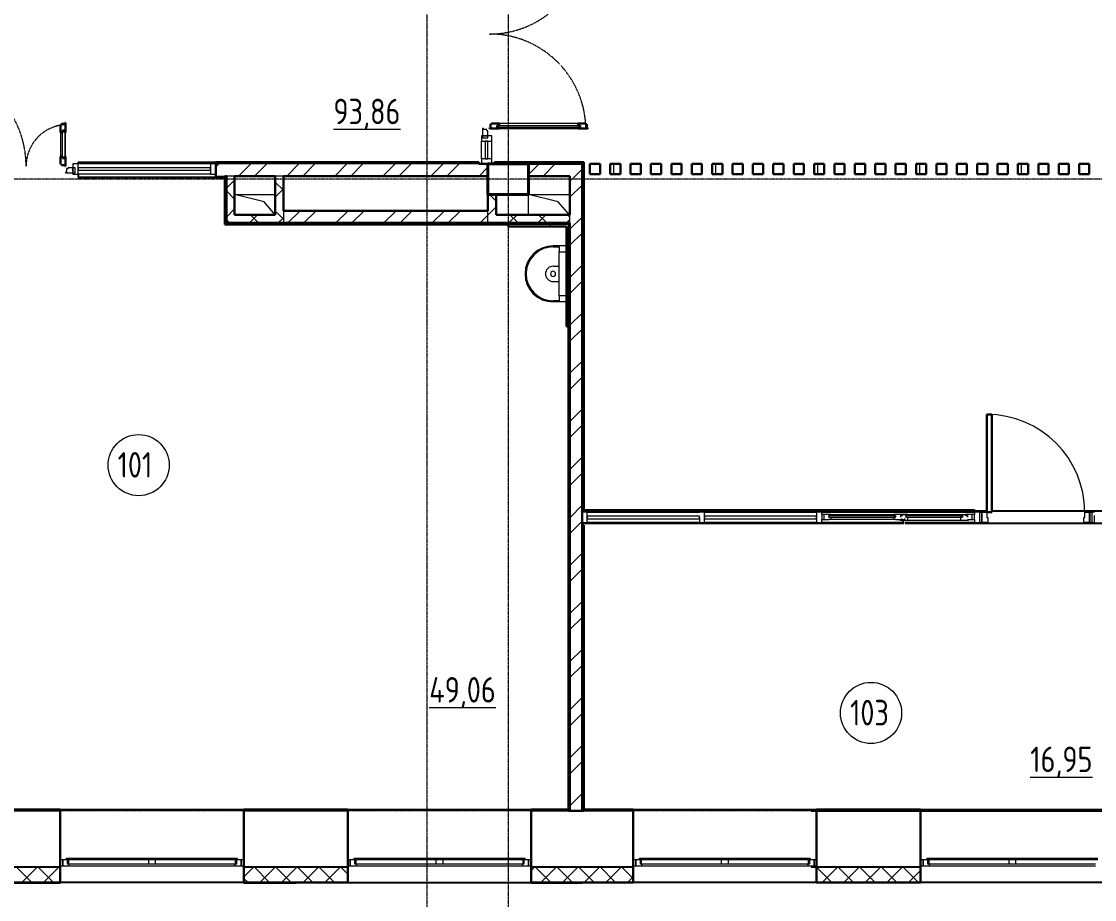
# Model space of a CAD drawing. Header units: millimetres. Extents: x -695119 to 412940, y -249585 to 622758.
# Drawn here: x -581 to 9945, y -68340 to -59723 of the extents above; entities that cross this region are included whole.
import ezdxf

# ---------------------------------------------------------------- set-up
doc = ezdxf.new("R2010")
doc.units = ezdxf.units.MM
doc.linetypes.add('ADSK_Линия сетки', pattern=[25, 20, -2.5, 0, -2.5])
doc.linetypes.add('ADSK_Штриховая_ш2 п1_5', pattern=[4.5, 3, -1.5])
for name, color, linetype, lineweight in [('Импосты витража', 8, 'Continuous', 9), ('Каркас_Импост', 8, 'Continuous', 9), ('Марки помещений', 8, 'Continuous', 20), ('Монтажный зазор', 8, 'Continuous', 9), ('Несущие колонны', 252, 'Continuous', 18), ('Окна', 252, 'Continuous', 9), ('Оси', 252, 'Continuous', 9), ('Остекление', 8, 'Continuous', 9), ('Открывание', 8, 'ADSK_Штриховая_ш2 п1_5', 9), ('Панели витража', 8, 'Continuous', 9), ('Панель', 252, 'Continuous', 30), ('Перекрытия', 7, 'Continuous', 18), ('Сантехнические приборы', 8, 'Continuous', 18), ('Стены разрез', 7, 'Continuous', 30), ('Стены штриховка', 7, 'Continuous', 9), ('Фурнитура', 7, 'Continuous', 9)]:
    doc.layers.add(name, color=color, linetype=linetype, lineweight=lineweight)
doc.layers.add('Стены', color=194, linetype='Continuous')
doc.styles.add('GOST 2.304 type A_1', font='', dxfattribs={"height": 350})
doc.styles.get('GOST 2.304 type A_1').set_extended_font_data('GOST 2.304 type A')

# ---------------------------------------------------------------- blocks, each defined once
blk = doc.blocks.new('1 этаж')
at = {"color": 251, "lineweight": 18, "true_color": 0x636466}
for p, q in [((-43441, -142597), (-43041, -142597)), ((-43150, -142671), (-43441, -142597)), ((-43441, -142597), (-43041, -142597)), ((-40265, -142671), (-40556, -142597)), ((-40556, -142797), (-40556, -142597)), ((-40556, -142597), (-40156, -142597)), ((-40156, -142597), (-40156, -142797)), ((-43041, -142797), (-43150, -142671)), ((-40156, -142797), (-40265, -142671))]:
    blk.add_line(p, q, dxfattribs=at)
at = {"layer": 'Импосты витража', "color": 251, "lineweight": 18, "true_color": 0x636466, "extrusion": (0, 0, -1)}
for p, q in [((-41018, -142023), (-41018, -142073)), ((-41008, -142023), (-41018, -142023)), ((-41018, -142073), (-40918, -142073)), ((-40918, -142023), (-40958, -142023)), ((-40918, -142073), (-40918, -142023)), ((-44976, -142297), (-45026, -142297)), ((-45026, -142297), (-45026, -142337)), ((-44976, -142397), (-44976, -142297)), ((-43626, -142297), (-43676, -142297)), ((-43676, -142297), (-43676, -142397)), ((-43626, -142397), (-43626, -142297)), ((-41018, -142247), (-41018, -142297)), ((-40918, -142247), (-41018, -142247)), ((-41018, -142297), (-40948, -142297)), ((-40918, -142297), (-40918, -142247)), ((-45026, -142387), (-45026, -142397)), ((-45026, -142397), (-44976, -142397)), ((-43676, -142397), (-43626, -142397)), ((-38831, -145717), (-38881, -145717)), ((-38881, -145767), (-38881, -145817)), ((-38831, -145817), (-38831, -145717)), ((-37681, -145717), (-37731, -145717)), ((-37731, -145717), (-37731, -145817)), ((-37681, -145737), (-37681, -145717)), ((-37681, -145817), (-37681, -145787)), ((-36131, -145717), (-36181, -145717)), ((-36181, -145717), (-36181, -145737)), ((-36181, -145787), (-36181, -145817)), ((-35006, -145717), (-35056, -145717)), ((-35056, -145717), (-35056, -145817)), ((-35006, -145817), (-35006, -145747)), ((-38881, -145817), (-38831, -145817)), ((-37731, -145817), (-37681, -145817)), ((-36181, -145817), (-36131, -145817)), ((-35056, -145817), (-35006, -145817))]:
    blk.add_line(p, q, dxfattribs=at)
at = {"layer": 'Импосты витража', "color": 251, "true_color": 0x636466}
for p, q in [((-41018, -142247), (-41018, -142073)), ((-40918, -142247), (-40918, -142073)), ((-43676, -142297), (-44976, -142297)), ((-43676, -142397), (-44976, -142397)), ((-39981, -145717), (-38881, -145717)), ((-38831, -145717), (-37731, -145717)), ((-37731, -145717), (-38831, -145717)), ((-37681, -145717), (-36181, -145717)), ((-36181, -145717), (-37681, -145717)), ((-38881, -145817), (-39981, -145817)), ((-37731, -145817), (-38831, -145817)), ((-37731, -145817), (-38831, -145817)), ((-36880, -145817), (-37681, -145817)), ((-36880, -145817), (-37681, -145817)), ((-36181, -145817), (-36864, -145817)), ((-36181, -145817), (-36864, -145817))]:
    blk.add_line(p, q, dxfattribs=at)
at = {"layer": 'Импосты витража', "color": 251, "lineweight": 18, "true_color": 0x636466}
for p, q in [((-39981, -145717), (-40031, -145717)), ((-40031, -145717), (-40031, -145817)), ((-39981, -145817), (-39981, -145717)), ((-40031, -145817), (-39981, -145817))]:
    blk.add_line(p, q, dxfattribs=at)
at = {"layer": 'Каркас_Импост', "color": 251, "true_color": 0x636466}
for p, q in [((-41000, -141951), (-41008, -141951)), ((-41008, -141951), (-41008, -142023)), ((-41000, -141960), (-41000, -141951)), ((-40966, -141960), (-41000, -141960)), ((-40966, -141974), (-40966, -141960)), ((-40958, -141974), (-40966, -141974)), ((-40958, -142023), (-40958, -141974)), ((-41008, -142023), (-40958, -142023)), ((-45089, -142379), (-45098, -142379)), ((-45098, -142379), (-45098, -142387)), ((-45098, -142387), (-45026, -142387)), ((-45075, -142345), (-45089, -142345)), ((-45089, -142345), (-45089, -142379)), ((-45075, -142337), (-45075, -142345)), ((-45026, -142337), (-45075, -142337)), ((-45026, -142387), (-45026, -142337)), ((-37592, -145737), (-36974, -145737)), ((-36974, -145787), (-37592, -145787)), ((-36888, -145737), (-36270, -145737)), ((-36839, -145737), (-36319, -145737)), ((-36111, -145717), (-36061, -145717)), ((-36111, -145817), (-36111, -145717)), ((-36061, -145717), (-36061, -145767)), ((-36061, -145767), (-36051, -145767)), ((-36051, -145767), (-36051, -145817)), ((-35111, -145767), (-35101, -145767)), ((-35111, -145817), (-35111, -145767)), ((-35101, -145717), (-35051, -145717)), ((-35101, -145767), (-35101, -145717)), ((-35051, -145717), (-35051, -145817)), ((-36319, -145797), (-36839, -145797)), ((-36051, -145817), (-36111, -145817)), ((-35051, -145817), (-35111, -145817)), ((-45088, -149112), (-44266, -149112)), ((-45088, -149129), (-45088, -149112)), ((-44266, -149129), (-45088, -149129)), ((-45068, -149170), (-45068, -149129)), ((-44286, -149129), (-44286, -149170)), ((-44266, -149112), (-44236, -149112)), ((-44266, -149112), (-44266, -149129)), ((-44236, -149129), (-44266, -149129)), ((-44236, -149112), (-43414, -149112)), ((-44236, -149129), (-44236, -149112)), ((-43414, -149129), (-44236, -149129)), ((-44216, -149170), (-44216, -149129)), ((-43434, -149129), (-43434, -149170)), ((-43414, -149112), (-43414, -149129)), ((-42268, -149112), (-41446, -149112)), ((-42268, -149129), (-42268, -149112)), ((-41446, -149129), (-42268, -149129)), ((-42248, -149170), (-42248, -149129)), ((-41466, -149129), (-41466, -149170)), ((-41446, -149112), (-41416, -149112)), ((-41446, -149112), (-41446, -149129)), ((-41416, -149129), (-41446, -149129)), ((-41416, -149112), (-40594, -149112)), ((-41416, -149129), (-41416, -149112)), ((-40594, -149129), (-41416, -149129)), ((-41396, -149170), (-41396, -149129)), ((-40614, -149129), (-40614, -149170)), ((-40594, -149112), (-40594, -149129)), ((-39468, -149112), (-38646, -149112)), ((-39468, -149129), (-39468, -149112)), ((-38646, -149129), (-39468, -149129)), ((-39448, -149170), (-39448, -149129)), ((-38666, -149129), (-38666, -149170)), ((-38646, -149112), (-38616, -149112)), ((-38646, -149112), (-38646, -149129)), ((-38616, -149129), (-38646, -149129)), ((-38616, -149112), (-37794, -149112)), ((-38616, -149129), (-38616, -149112)), ((-37794, -149129), (-38616, -149129)), ((-38596, -149170), (-38596, -149129)), ((-37814, -149129), (-37814, -149170)), ((-37794, -149112), (-37794, -149129)), ((-36648, -149112), (-35826, -149112)), ((-36648, -149129), (-36648, -149112)), ((-35826, -149129), (-36648, -149129)), ((-36628, -149170), (-36628, -149129)), ((-35846, -149129), (-35846, -149170)), ((-35826, -149112), (-35796, -149112)), ((-35826, -149112), (-35826, -149129)), ((-35796, -149129), (-35826, -149129)), ((-35796, -149112), (-34974, -149112)), ((-35796, -149129), (-35796, -149112)), ((-34974, -149129), (-35796, -149129)), ((-35776, -149170), (-35776, -149129)), ((-44286, -149170), (-45068, -149170)), ((-45066, -149187), (-43435, -149187)), ((-44216, -149170), (-44286, -149170)), ((-43434, -149170), (-44216, -149170)), ((-41466, -149170), (-42248, -149170)), ((-42246, -149187), (-40615, -149187)), ((-41396, -149170), (-41466, -149170)), ((-40614, -149170), (-41396, -149170)), ((-38666, -149170), (-39448, -149170)), ((-39446, -149187), (-37815, -149187)), ((-38596, -149170), (-38666, -149170)), ((-37814, -149170), (-38596, -149170)), ((-35846, -149170), (-36628, -149170)), ((-36626, -149187), (-34995, -149187)), ((-35776, -149170), (-35846, -149170)), ((-34994, -149170), (-35776, -149170))]:
    blk.add_line(p, q, dxfattribs=at)
at = {"layer": 'Каркас_Импост', "color": 251, "lineweight": 18, "true_color": 0x636466}
for p, q in [((-37592, -145737), (-37681, -145737)), ((-37681, -145737), (-37681, -145787)), ((-37681, -145787), (-37610, -145787)), ((-37610, -145763), (-37610, -145747)), ((-37610, -145747), (-37592, -145747)), ((-37610, -145763), (-37592, -145763)), ((-37592, -145787), (-37610, -145787)), ((-37592, -145747), (-37592, -145737)), ((-37592, -145763), (-37592, -145787)), ((-36888, -145737), (-36974, -145737)), ((-36974, -145737), (-36974, -145747)), ((-36974, -145747), (-36956, -145747)), ((-36974, -145763), (-36974, -145787)), ((-36956, -145763), (-36974, -145763)), ((-36956, -145787), (-36974, -145787)), ((-36956, -145747), (-36956, -145763)), ((-36956, -145787), (-36906, -145787)), ((-36913, -145797), (-36913, -145787)), ((-36906, -145763), (-36906, -145747)), ((-36906, -145747), (-36888, -145747)), ((-36888, -145747), (-36888, -145737)), ((-36839, -145737), (-36888, -145737)), ((-36857, -145747), (-36857, -145763)), ((-36839, -145747), (-36857, -145747)), ((-36857, -145763), (-36839, -145763)), ((-36839, -145737), (-36839, -145747)), ((-36839, -145763), (-36839, -145797)), ((-36319, -145737), (-36319, -145747)), ((-36319, -145737), (-36270, -145737)), ((-36319, -145747), (-36301, -145747)), ((-36319, -145763), (-36319, -145797)), ((-36301, -145763), (-36319, -145763)), ((-36301, -145747), (-36301, -145763)), ((-36270, -145737), (-36270, -145747)), ((-36181, -145737), (-36270, -145737)), ((-36270, -145747), (-36252, -145747)), ((-36252, -145747), (-36252, -145763)), ((-36252, -145787), (-36181, -145787)), ((-36245, -145787), (-36245, -145797)), ((-36181, -145787), (-36181, -145737)), ((-36839, -145797), (-36913, -145797)), ((-36245, -145797), (-36319, -145797)), ((-45088, -149129), (-45126, -149129)), ((-45126, -149129), (-45126, -149187)), ((-45080, -149170), (-45080, -149129)), ((-43422, -149129), (-43422, -149170)), ((-43376, -149129), (-43414, -149129)), ((-43376, -149187), (-43376, -149129)), ((-42268, -149129), (-42306, -149129)), ((-42306, -149129), (-42306, -149187)), ((-42260, -149170), (-42260, -149129)), ((-40602, -149129), (-40602, -149170)), ((-40556, -149129), (-40594, -149129)), ((-40556, -149187), (-40556, -149129)), ((-39468, -149129), (-39506, -149129)), ((-39506, -149129), (-39506, -149187)), ((-39460, -149170), (-39460, -149129)), ((-37802, -149129), (-37802, -149170)), ((-37756, -149129), (-37794, -149129)), ((-37756, -149187), (-37756, -149129)), ((-36648, -149129), (-36686, -149129)), ((-36686, -149129), (-36686, -149187)), ((-36640, -149170), (-36640, -149129)), ((-45126, -149187), (-45066, -149187)), ((-45068, -149170), (-45080, -149170)), ((-45066, -149187), (-45062, -149170)), ((-43440, -149170), (-43435, -149187)), ((-43435, -149187), (-43376, -149187)), ((-43422, -149170), (-43434, -149170)), ((-42306, -149187), (-42246, -149187)), ((-42248, -149170), (-42260, -149170)), ((-42246, -149187), (-42242, -149170)), ((-40620, -149170), (-40615, -149187)), ((-40615, -149187), (-40556, -149187)), ((-40602, -149170), (-40614, -149170)), ((-39506, -149187), (-39446, -149187)), ((-39448, -149170), (-39460, -149170)), ((-39446, -149187), (-39442, -149170)), ((-37820, -149170), (-37815, -149187)), ((-37815, -149187), (-37756, -149187)), ((-37802, -149170), (-37814, -149170)), ((-36686, -149187), (-36626, -149187)), ((-36628, -149170), (-36640, -149170)), ((-36626, -149187), (-36622, -149170))]:
    blk.add_line(p, q, dxfattribs=at)
at = {"layer": 'Марки помещений', "color": 251, "true_color": 0x636466}
for centre in [(-44382, -145254), (-37197, -147686)]:
    blk.add_circle(centre, 300, dxfattribs=at)
at = {"layer": 'Монтажный зазор', "color": 251, "true_color": 0x636466}
for p, q in [((-40958, -142023), (-41008, -142023)), ((-41008, -142023), (-41008, -142043)), ((-41008, -142043), (-40958, -142043)), ((-40958, -142043), (-40958, -142023)), ((-45006, -142337), (-45026, -142337)), ((-45026, -142337), (-45026, -142387)), ((-45026, -142387), (-45006, -142387)), ((-45006, -142387), (-45006, -142337)), ((-37656, -145787), (-37656, -145737)), ((-36206, -145787), (-36206, -145737)), ((-36131, -145717), (-36111, -145717)), ((-36131, -145817), (-36131, -145717)), ((-36111, -145717), (-36111, -145817)), ((-35051, -145717), (-35031, -145717)), ((-35051, -145817), (-35051, -145717)), ((-35031, -145717), (-35031, -145817)), ((-36111, -145817), (-36131, -145817)), ((-35031, -145817), (-35051, -145817))]:
    blk.add_line(p, q, dxfattribs=at)
at = {"layer": 'Несущие колонны', "color": 251, "lineweight": 40, "true_color": 0x636466}
for p, q in [((-40956, -142297), (-40556, -142297)), ((-40956, -142597), (-40956, -142297)), ((-40556, -142297), (-40956, -142297)), ((-40556, -142297), (-40556, -142597)), ((-40956, -142417), (-40956, -142597)), ((-40556, -142597), (-40556, -142417)), ((-40556, -142597), (-40956, -142597)), ((-40956, -142597), (-40556, -142597))]:
    blk.add_line(p, q, dxfattribs=at)
at = {"layer": 'Несущие колонны', "color": 251, "true_color": 0x636466}
for p, q in [((-40956, -142297), (-40956, -142417)), ((-40556, -142417), (-40556, -142297))]:
    blk.add_line(p, q, dxfattribs=at)
at = {"layer": 'Окна', "color": 251, "true_color": 0x636466}
for p, q in [((-45126, -149129), (-45151, -149129)), ((-45126, -149187), (-45126, -149129)), ((-43351, -149129), (-43376, -149129)), ((-43376, -149129), (-43376, -149187)), ((-42306, -149129), (-42331, -149129)), ((-42306, -149187), (-42306, -149129)), ((-40531, -149129), (-40556, -149129)), ((-40556, -149129), (-40556, -149187)), ((-39506, -149129), (-39531, -149129)), ((-39506, -149187), (-39506, -149129)), ((-37731, -149129), (-37756, -149129)), ((-37756, -149129), (-37756, -149187)), ((-36686, -149129), (-36711, -149129)), ((-36686, -149187), (-36686, -149129)), ((-45151, -149187), (-45126, -149187)), ((-43376, -149187), (-43351, -149187)), ((-42331, -149187), (-42306, -149187)), ((-40556, -149187), (-40531, -149187)), ((-39531, -149187), (-39506, -149187)), ((-37756, -149187), (-37731, -149187)), ((-36711, -149187), (-36686, -149187))]:
    blk.add_line(p, q, dxfattribs=at)
at = {"layer": 'Оси', "color": 251, "linetype": 'ADSK_Линия сетки', "true_color": 0x636466}
for p, q in [((-41556, -131547), (-41556, -160943)), ((-40756, -131547), (-40756, -160943)), ((4311, -142447), (-72628, -142447)), ((4311, -148647), (-72628, -148647))]:
    blk.add_line(p, q, dxfattribs=at)
at = {"layer": 'Остекление', "color": 251, "true_color": 0x636466}
for p, q in [((-45128, -142243), (-45128, -141971)), ((-45128, -141971), (-45107, -141971)), ((-45107, -141971), (-45107, -142243)), ((-40864, -141921), (-40052, -141921)), ((-40864, -141942), (-40864, -141921)), ((-40052, -141942), (-40864, -141942)), ((-40052, -141921), (-40052, -141942)), ((-45107, -142243), (-45128, -142243)), ((-37610, -145763), (-36956, -145763)), ((-37592, -145747), (-36974, -145747)), ((-36857, -145747), (-36301, -145747)), ((-36857, -145763), (-36301, -145763))]:
    blk.add_line(p, q, dxfattribs=at)
at = {"layer": 'Открывание', "color": 251, "true_color": 0x636466}
for centre, radius, start, end in [((-40940, -140077), 946, 270, 358.9097), ((-40940, -141969), 946, 1.0903, 90), ((-46452, -142319), 966, 0, 88.9323), ((-45080, -142319), 406, 92.541, 180)]:
    blk.add_arc(centre, radius, start, end, dxfattribs=at)
at = {"layer": 'Панели витража', "color": 251, "lineweight": 18, "true_color": 0x636466}
for p, q in [((-40981, -142073), (-40981, -142247)), ((-40956, -142073), (-40981, -142073)), ((-40956, -142247), (-40956, -142073)), ((-40981, -142247), (-40956, -142247)), ((-43676, -142335), (-44976, -142335)), ((-44976, -142335), (-44976, -142360)), ((-44976, -142360), (-43676, -142360)), ((-43676, -142360), (-43676, -142335)), ((-38881, -145755), (-39981, -145755)), ((-39981, -145755), (-39981, -145780)), ((-39981, -145780), (-38881, -145780)), ((-38881, -145780), (-38881, -145755)), ((-37731, -145755), (-38831, -145755)), ((-38831, -145755), (-38831, -145780)), ((-38831, -145780), (-37731, -145780)), ((-37731, -145780), (-37731, -145755))]:
    blk.add_line(p, q, dxfattribs=at)
at = {"layer": 'Панель', "color": 251, "true_color": 0x636466}
for p, q in [((-45098, -141895), (-45106, -141895)), ((-45106, -141895), (-45106, -141904)), ((-45098, -141989), (-45098, -141895)), ((-45140, -141913), (-45148, -141913)), ((-45148, -141913), (-45148, -141989)), ((-45148, -141989), (-45128, -141989)), ((-45106, -141904), (-45140, -141904)), ((-45140, -141904), (-45140, -141913)), ((-45128, -141989), (-45128, -141971)), ((-45128, -141971), (-45107, -141971)), ((-45107, -141971), (-45107, -141989)), ((-45107, -141989), (-45098, -141989)), ((-40931, -141943), (-40940, -141943)), ((-40940, -141943), (-40940, -141951)), ((-40940, -141951), (-40846, -141951)), ((-40931, -141909), (-40931, -141943)), ((-40922, -141909), (-40931, -141909)), ((-40846, -141901), (-40922, -141901)), ((-40922, -141901), (-40922, -141909)), ((-40846, -141921), (-40864, -141921)), ((-40864, -141921), (-40864, -141942)), ((-40864, -141942), (-40846, -141942)), ((-40846, -141901), (-40846, -141921)), ((-40846, -141942), (-40846, -141951)), ((-39994, -141901), (-40070, -141901)), ((-40070, -141901), (-40070, -141921)), ((-40070, -141921), (-40052, -141921)), ((-40070, -141942), (-40070, -141951)), ((-40052, -141942), (-40070, -141942)), ((-40070, -141951), (-39976, -141951)), ((-40052, -141921), (-40052, -141942)), ((-39994, -141909), (-39994, -141901)), ((-39985, -141909), (-39994, -141909)), ((-39985, -141943), (-39985, -141909)), ((-39976, -141943), (-39985, -141943)), ((-39976, -141951), (-39976, -141943)), ((-45148, -142225), (-45148, -142301)), ((-45148, -142225), (-45128, -142225)), ((-45148, -142301), (-45140, -142301)), ((-45140, -142301), (-45140, -142310)), ((-45140, -142310), (-45106, -142310)), ((-45128, -142225), (-45128, -142243)), ((-45128, -142243), (-45107, -142243)), ((-45107, -142225), (-45098, -142225)), ((-45107, -142243), (-45107, -142225)), ((-45106, -142310), (-45106, -142319)), ((-45106, -142319), (-45098, -142319)), ((-45098, -142319), (-45098, -142225)), ((-36061, -144757), (-36011, -144757)), ((-36061, -145717), (-36061, -144757)), ((-36011, -144757), (-36011, -145717)), ((-36011, -145717), (-36061, -145717))]:
    blk.add_line(p, q, dxfattribs=at)
at = {"layer": 'Панель', "color": 251, "lineweight": 9, "true_color": 0x636466}
for p, q in [((-45148, -141989), (-45148, -142225)), ((-45098, -142225), (-45098, -141989)), ((-40070, -141901), (-40846, -141901)), ((-40846, -141951), (-40070, -141951))]:
    blk.add_line(p, q, dxfattribs=at)
blk.add_arc((-36061, -145717), 960, 0, 90, dxfattribs=at)
at = {"layer": 'Перекрытия', "color": 251, "true_color": 0x636466}
for p, q in [((-43441, -142597), (-43041, -142597)), ((-40556, -142797), (-40556, -142597)), ((-40556, -142597), (-40156, -142597)), ((-40156, -142597), (-40156, -142797))]:
    blk.add_line(p, q, dxfattribs=at)
at = {"layer": 'Сантехнические приборы', "color": 251, "true_color": 0x636466}
for p, q in [((-40186, -143102), (-40316, -143102)), ((-40316, -143112), (-40256, -143112)), ((-40256, -143112), (-40256, -143162)), ((-40256, -143162), (-40186, -143162)), ((-40256, -143172), (-40256, -143162)), ((-40256, -143582), (-40256, -143172)), ((-40316, -143302), (-40256, -143302)), ((-40316, -143452), (-40256, -143452)), ((-40256, -143592), (-40256, -143582)), ((-40256, -143642), (-40316, -143642)), ((-40186, -143652), (-40316, -143652)), ((-40186, -143592), (-40256, -143592)), ((-40256, -143592), (-40256, -143642))]:
    blk.add_line(p, q, dxfattribs=at)
at = {"layer": 'Сантехнические приборы', "color": 251, "true_color": 0x636466, "flags": 128}
blk.add_lwpolyline([(-40316, -143112), (-40326, -143113), (-40337, -143113), (-40348, -143114), (-40358, -143116), (-40368, -143118), (-40379, -143120), (-40389, -143123), (-40399, -143126), (-40409, -143129), (-40419, -143133), (-40429, -143138), (-40438, -143142), (-40447, -143147), (-40457, -143153), (-40465, -143159), (-40474, -143165), (-40482, -143171), (-40491, -143178), (-40498, -143185), (-40506, -143193), (-40513, -143200), (-40520, -143209), (-40527, -143217), (-40533, -143225), (-40539, -143234), (-40544, -143243), (-40550, -143252), (-40554, -143262), (-40559, -143272), (-40563, -143281), (-40566, -143291), (-40570, -143301), (-40573, -143312), (-40575, -143322), (-40577, -143332), (-40579, -143343), (-40580, -143353), (-40580, -143364), (-40581, -143375), (-40581, -143385), (-40580, -143396), (-40579, -143406), (-40578, -143417), (-40576, -143427), (-40574, -143438), (-40571, -143448), (-40568, -143458), (-40565, -143468), (-40561, -143478), (-40557, -143488), (-40552, -143497), (-40547, -143507), (-40542, -143516), (-40536, -143525), (-40530, -143533), (-40524, -143542), (-40517, -143550), (-40510, -143558), (-40502, -143565), (-40495, -143573), (-40487, -143580), (-40479, -143586), (-40470, -143593), (-40461, -143599), (-40452, -143604), (-40443, -143610), (-40434, -143615), (-40424, -143619), (-40414, -143623), (-40405, -143627), (-40395, -143630), (-40384, -143633), (-40374, -143636), (-40364, -143638), (-40353, -143640), (-40343, -143641), (-40332, -143642), (-40322, -143642), (-40316, -143642)], dxfattribs=at)
at = {"layer": 'Сантехнические приборы', "color": 251, "true_color": 0x636466}
for radius, start, end in [(275, 90, 270), (265, 90, 270), (75, 90, 270), (25, 90, 270), (25, 270, 90)]:
    blk.add_arc((-40316, -143377), radius, start, end, dxfattribs=at)
at = {"layer": 'Стены', "color": 251, "true_color": 0x636466}
for p, q in [((-44976, -142282), (-44976, -142297)), ((-44976, -142282), (-43626, -142282)), ((-40956, -142417), (-40956, -142297)), ((-40556, -142297), (-40556, -142417)), ((-44976, -142397), (-44976, -142432)), ((-43626, -142432), (-44976, -142432)), ((-40016, -145692), (-36181, -145692)), ((-36061, -145707), (-40016, -145707)), ((-36181, -145692), (-36181, -145717)), ((-34101, -145707), (-36011, -145707)), ((-36880, -145827), (-40031, -145827)), ((-34161, -145827), (-36864, -145827)), ((-36181, -145817), (-36181, -145827)), ((-45151, -148632), (-43351, -148632)), ((-42331, -148632), (-40531, -148632)), ((-39531, -148632), (-37731, -148632)), ((-36711, -148632), (-34911, -148632)), ((-45151, -148647), (-46151, -148647)), ((-42331, -148647), (-43351, -148647)), ((-40166, -148647), (-40531, -148647)), ((-39531, -148647), (-40016, -148647)), ((-37785, -148647), (-37731, -148647)), ((-36711, -148647), (-34911, -148647)), ((-46151, -149197), (-45151, -149197)), ((-43351, -149197), (-42331, -149197)), ((-40531, -149197), (-39531, -149197)), ((-37785, -149197), (-36711, -149197)), ((-43351, -149349), (-45151, -149349)), ((-40531, -149354), (-42841, -149354)), ((-42331, -149349), (-40531, -149349)), ((-42331, -149349), (-42331, -149354)), ((-37731, -149349), (-39531, -149349)), ((-34911, -149349), (-36711, -149349))]:
    blk.add_line(p, q, dxfattribs=at)
at = {"layer": 'Стены разрез', "color": 251, "true_color": 0x636466}
for p, q in [((-43626, -142282), (-43626, -142432)), ((-41046, -142282), (-43626, -142282)), ((-41046, -142297), (-41046, -142282)), ((-40956, -142297), (-41046, -142297)), ((-40016, -142282), (-40891, -142282)), ((-40891, -142282), (-40891, -142297)), ((-40891, -142297), (-40031, -142297)), ((-40031, -142297), (-40031, -148647)), ((-40016, -145707), (-40016, -142282)), ((-39856, -142297), (-39956, -142297)), ((-39956, -142297), (-39956, -142397)), ((-39856, -142397), (-39856, -142297)), ((-39656, -142297), (-39756, -142297)), ((-39756, -142297), (-39756, -142397)), ((-39656, -142397), (-39656, -142297)), ((-39456, -142297), (-39556, -142297)), ((-39556, -142297), (-39556, -142397)), ((-39456, -142397), (-39456, -142297)), ((-39256, -142297), (-39356, -142297)), ((-39356, -142297), (-39356, -142397)), ((-39256, -142397), (-39256, -142297)), ((-39056, -142297), (-39156, -142297)), ((-39156, -142297), (-39156, -142397)), ((-39056, -142397), (-39056, -142297)), ((-38856, -142297), (-38956, -142297)), ((-38956, -142297), (-38956, -142397)), ((-38856, -142397), (-38856, -142297)), ((-38656, -142297), (-38756, -142297)), ((-38756, -142297), (-38756, -142397)), ((-38656, -142397), (-38656, -142297)), ((-38456, -142297), (-38556, -142297)), ((-38556, -142297), (-38556, -142397)), ((-38456, -142397), (-38456, -142297)), ((-38256, -142297), (-38356, -142297)), ((-38356, -142297), (-38356, -142397)), ((-38256, -142397), (-38256, -142297)), ((-38056, -142297), (-38156, -142297)), ((-38156, -142297), (-38156, -142397)), ((-38056, -142397), (-38056, -142297)), ((-37856, -142297), (-37956, -142297)), ((-37956, -142297), (-37956, -142397)), ((-37856, -142397), (-37856, -142297)), ((-37656, -142297), (-37756, -142297)), ((-37756, -142297), (-37756, -142397)), ((-37656, -142397), (-37656, -142297)), ((-37456, -142297), (-37556, -142297)), ((-37556, -142297), (-37556, -142397)), ((-37456, -142397), (-37456, -142297)), ((-37256, -142297), (-37356, -142297)), ((-37356, -142297), (-37356, -142397)), ((-37256, -142397), (-37256, -142297)), ((-37056, -142297), (-37156, -142297)), ((-37156, -142297), (-37156, -142397)), ((-37056, -142397), (-37056, -142297)), ((-36856, -142297), (-36956, -142297)), ((-36956, -142297), (-36956, -142397)), ((-36856, -142397), (-36856, -142297)), ((-36656, -142297), (-36756, -142297)), ((-36756, -142297), (-36756, -142397)), ((-36656, -142397), (-36656, -142297)), ((-36456, -142297), (-36556, -142297)), ((-36556, -142297), (-36556, -142397)), ((-36456, -142397), (-36456, -142297)), ((-36256, -142297), (-36356, -142297)), ((-36356, -142297), (-36356, -142397)), ((-36256, -142397), (-36256, -142297)), ((-36056, -142297), (-36156, -142297)), ((-36156, -142297), (-36156, -142397)), ((-36056, -142397), (-36056, -142297)), ((-35856, -142297), (-35956, -142297)), ((-35956, -142297), (-35956, -142397)), ((-35856, -142397), (-35856, -142297)), ((-35656, -142297), (-35756, -142297)), ((-35756, -142297), (-35756, -142397)), ((-35656, -142397), (-35656, -142297)), ((-35456, -142297), (-35556, -142297)), ((-35556, -142297), (-35556, -142397)), ((-35456, -142397), (-35456, -142297)), ((-35256, -142297), (-35356, -142297)), ((-35356, -142297), (-35356, -142397)), ((-35256, -142397), (-35256, -142297)), ((-35056, -142297), (-35156, -142297)), ((-35156, -142297), (-35156, -142397)), ((-35056, -142397), (-35056, -142297)), ((-43536, -142417), (-43521, -142417)), ((-43521, -142417), (-43521, -142877)), ((-43441, -142417), (-43041, -142417)), ((-43441, -142797), (-43441, -142417)), ((-43041, -142417), (-43041, -142797)), ((-42961, -142417), (-40956, -142417)), ((-42961, -142757), (-42961, -142417)), ((-40556, -142417), (-40151, -142417)), ((-40151, -142417), (-40151, -142797)), ((-39956, -142397), (-39856, -142397)), ((-39756, -142397), (-39656, -142397)), ((-39556, -142397), (-39456, -142397)), ((-39356, -142397), (-39256, -142397)), ((-39156, -142397), (-39056, -142397)), ((-38956, -142397), (-38856, -142397)), ((-38756, -142397), (-38656, -142397)), ((-38556, -142397), (-38456, -142397)), ((-38356, -142397), (-38256, -142397)), ((-38156, -142397), (-38056, -142397)), ((-37956, -142397), (-37856, -142397)), ((-37756, -142397), (-37656, -142397)), ((-37556, -142397), (-37456, -142397)), ((-37356, -142397), (-37256, -142397)), ((-37156, -142397), (-37056, -142397)), ((-36956, -142397), (-36856, -142397)), ((-36756, -142397), (-36656, -142397)), ((-36556, -142397), (-36456, -142397)), ((-36356, -142397), (-36256, -142397)), ((-36156, -142397), (-36056, -142397)), ((-35956, -142397), (-35856, -142397)), ((-35756, -142397), (-35656, -142397)), ((-35556, -142397), (-35456, -142397)), ((-35356, -142397), (-35256, -142397)), ((-35156, -142397), (-35056, -142397)), ((-43626, -142432), (-43536, -142432)), ((-43536, -142432), (-43536, -142892)), ((-40876, -142597), (-40956, -142597)), ((-40956, -142597), (-40956, -142757)), ((-40876, -142797), (-40876, -142597)), ((-43041, -142797), (-43441, -142797)), ((-40956, -142757), (-42961, -142757)), ((-40151, -142797), (-40876, -142797)), ((-43536, -142892), (-40756, -142892)), ((-43521, -142877), (-40151, -142877)), ((-40756, -142892), (-40756, -142912)), ((-40756, -142912), (-40186, -142912)), ((-40186, -142912), (-40186, -143892)), ((-40151, -142877), (-40151, -148647)), ((-40186, -143892), (-40166, -143892)), ((-40166, -143892), (-40166, -148632)), ((-40031, -145707), (-40016, -145707)), ((-40016, -145842), (-40031, -145842)), ((-40016, -148632), (-40016, -145842)), ((-45151, -148632), (-46151, -148632)), ((-45151, -149354), (-45151, -148632)), ((-43351, -148632), (-43351, -149354)), ((-42331, -148632), (-43351, -148632)), ((-42331, -149349), (-42331, -148632)), ((-40531, -148632), (-40531, -149354)), ((-40166, -148632), (-40531, -148632)), ((-39531, -148632), (-40016, -148632)), ((-39531, -149349), (-39531, -148632)), ((-37731, -148632), (-37731, -149349)), ((-36711, -148632), (-37731, -148632)), ((-36711, -149349), (-36711, -148632)), ((-40166, -148647), (-40031, -148647)), ((-40031, -148647), (-40016, -148647)), ((-36711, -148647), (-37731, -148647)), ((-45151, -149349), (-46151, -149349)), ((-46151, -149354), (-45151, -149354)), ((-43351, -149349), (-42331, -149349)), ((-43351, -149354), (-42841, -149354)), ((-42841, -149354), (-42841, -149349)), ((-40531, -149349), (-39531, -149349)), ((-40531, -149354), (-40031, -149354)), ((-40031, -149354), (-40031, -149349)), ((-37731, -149349), (-36711, -149349))]:
    blk.add_line(p, q, dxfattribs=at)
at = {"layer": 'Стены разрез', "color": 251, "linetype": 'Continuous', "lineweight": 9, "true_color": 0x636466}
for p, q in [((-43626, -142328), (-43595, -142297)), ((-43574, -142297), (-43589, -142282)), ((-43564, -142297), (-43549, -142282)), ((-43401, -142417), (-43281, -142297)), ((-43362, -142297), (-43377, -142282)), ((-43352, -142297), (-43337, -142282)), ((-43244, -142417), (-43124, -142297)), ((-43150, -142297), (-43165, -142282)), ((-43140, -142297), (-43125, -142282)), ((-42937, -142297), (-42952, -142282)), ((-42929, -142417), (-42809, -142297)), ((-42928, -142297), (-42913, -142282)), ((-42772, -142417), (-42652, -142297)), ((-42725, -142297), (-42740, -142282)), ((-42715, -142297), (-42700, -142282)), ((-42513, -142297), (-42528, -142282)), ((-42503, -142297), (-42488, -142282)), ((-42458, -142417), (-42338, -142297)), ((-42301, -142297), (-42316, -142282)), ((-42301, -142417), (-42181, -142297)), ((-42291, -142297), (-42276, -142282)), ((-42089, -142297), (-42104, -142282)), ((-42079, -142297), (-42064, -142282)), ((-41986, -142417), (-41866, -142297)), ((-41877, -142297), (-41892, -142282)), ((-41867, -142297), (-41852, -142282)), ((-41829, -142417), (-41709, -142297)), ((-41665, -142297), (-41680, -142282)), ((-41655, -142297), (-41640, -142282)), ((-41515, -142417), (-41395, -142297)), ((-41452, -142297), (-41467, -142282)), ((-41443, -142297), (-41428, -142282)), ((-41358, -142417), (-41238, -142297)), ((-41240, -142297), (-41255, -142282)), ((-41231, -142297), (-41216, -142282)), ((-40816, -142297), (-40831, -142282)), ((-40806, -142297), (-40791, -142282)), ((-40604, -142297), (-40619, -142282)), ((-40594, -142297), (-40579, -142282)), ((-40556, -142401), (-40452, -142297)), ((-40415, -142417), (-40295, -142297)), ((-40392, -142297), (-40407, -142282)), ((-40382, -142297), (-40367, -142282)), ((-40180, -142297), (-40195, -142282)), ((-40170, -142297), (-40155, -142282)), ((-39720, -142397), (-39720, -142297)), ((-38720, -142397), (-38720, -142297)), ((-37720, -142397), (-37720, -142297)), ((-36720, -142397), (-36720, -142297)), ((-35720, -142397), (-35720, -142297)), ((-41043, -142417), (-40956, -142330)), ((-40151, -142468), (-40101, -142417)), ((-40101, -142417), (-40031, -142348)), ((-40031, -142370), (-40016, -142355)), ((-43536, -142481), (-43521, -142466)), ((-43521, -142537), (-43441, -142457)), ((-42961, -142557), (-43041, -142477)), ((-40151, -142625), (-40031, -142505)), ((-40016, -142461), (-40031, -142446)), ((-43521, -142563), (-43536, -142548)), ((-43441, -142643), (-43521, -142563)), ((-43041, -142623), (-42961, -142543)), ((-40876, -142662), (-40940, -142597)), ((-40031, -142583), (-40016, -142568)), ((-43536, -142693), (-43521, -142678)), ((-43521, -142820), (-43441, -142740)), ((-40956, -142800), (-40876, -142720)), ((-40016, -142673), (-40031, -142658)), ((-43521, -142775), (-43536, -142760)), ((-43489, -142877), (-43521, -142845)), ((-43295, -142877), (-43215, -142797)), ((-43206, -142877), (-43286, -142797)), ((-43003, -142797), (-43041, -142760)), ((-43013, -142877), (-42961, -142826)), ((-42961, -142840), (-43003, -142797)), ((-42918, -142877), (-42798, -142757)), ((-42761, -142877), (-42641, -142757)), ((-42446, -142877), (-42326, -142757)), ((-42289, -142877), (-42169, -142757)), ((-41975, -142877), (-41855, -142757)), ((-41818, -142877), (-41698, -142757)), ((-41503, -142877), (-41383, -142757)), ((-41346, -142877), (-41226, -142757)), ((-41032, -142877), (-40956, -142801)), ((-40750, -142877), (-40670, -142797)), ((-40660, -142877), (-40740, -142797)), ((-40467, -142877), (-40387, -142797)), ((-40378, -142877), (-40458, -142797)), ((-40184, -142877), (-40151, -142844)), ((-40151, -142821), (-40175, -142797)), ((-40151, -142939), (-40031, -142819)), ((-40031, -142795), (-40016, -142780)), ((-43523, -142892), (-43508, -142877)), ((-43403, -142892), (-43418, -142877)), ((-43310, -142892), (-43295, -142877)), ((-43191, -142892), (-43206, -142877)), ((-43098, -142892), (-43083, -142877)), ((-42979, -142892), (-42994, -142877)), ((-42886, -142892), (-42871, -142877)), ((-42767, -142892), (-42782, -142877)), ((-42674, -142892), (-42659, -142877)), ((-42555, -142892), (-42570, -142877)), ((-42462, -142892), (-42447, -142877)), ((-42342, -142892), (-42357, -142877)), ((-42250, -142892), (-42235, -142877)), ((-42130, -142892), (-42145, -142877)), ((-42038, -142892), (-42023, -142877)), ((-41918, -142892), (-41933, -142877)), ((-41826, -142892), (-41811, -142877)), ((-41706, -142892), (-41721, -142877)), ((-41613, -142892), (-41598, -142877)), ((-41494, -142892), (-41509, -142877)), ((-41401, -142892), (-41386, -142877)), ((-41282, -142892), (-41297, -142877)), ((-41189, -142892), (-41174, -142877)), ((-41070, -142892), (-41085, -142877)), ((-40977, -142892), (-40962, -142877)), ((-40943, -142877), (-40956, -142865)), ((-40857, -142892), (-40872, -142877)), ((-40765, -142892), (-40750, -142877)), ((-40645, -142892), (-40660, -142877)), ((-40553, -142892), (-40538, -142877)), ((-40433, -142892), (-40448, -142877)), ((-40361, -142912), (-40341, -142892)), ((-40341, -142892), (-40326, -142877)), ((-40221, -142892), (-40236, -142877)), ((-40016, -142886), (-40031, -142871)), ((-40151, -143096), (-40031, -142976)), ((-40031, -143007), (-40016, -142992)), ((-40186, -143162), (-40166, -143142)), ((-40016, -143098), (-40031, -143083)), ((-40031, -143219), (-40016, -143204)), ((-40151, -143411), (-40031, -143291)), ((-40016, -143310), (-40031, -143295)), ((-40151, -143568), (-40031, -143448)), ((-40031, -143431), (-40016, -143416)), ((-40186, -143586), (-40166, -143566)), ((-40016, -143522), (-40031, -143507)), ((-40031, -143643), (-40016, -143628)), ((-40151, -143882), (-40031, -143762)), ((-40016, -143734), (-40031, -143719)), ((-40031, -143855), (-40016, -143840)), ((-40151, -144039), (-40031, -143919)), ((-40016, -143946), (-40031, -143931)), ((-40031, -144067), (-40016, -144052)), ((-40016, -144158), (-40031, -144143)), ((-40151, -144353), (-40031, -144233)), ((-40031, -144280), (-40016, -144265)), ((-40151, -144511), (-40031, -144391)), ((-40016, -144370), (-40031, -144355)), ((-40031, -144492), (-40016, -144477)), ((-40016, -144583), (-40031, -144568)), ((-40151, -144825), (-40031, -144705)), ((-40031, -144704), (-40016, -144689)), ((-40016, -144795), (-40031, -144780)), ((-40151, -144982), (-40031, -144862)), ((-40031, -144916), (-40016, -144901)), ((-40016, -145007), (-40031, -144992)), ((-40031, -145128), (-40016, -145113)), ((-40151, -145296), (-40031, -145176)), ((-40016, -145219), (-40031, -145204)), ((-40151, -145454), (-40031, -145334)), ((-40031, -145340), (-40016, -145325)), ((-40016, -145431), (-40031, -145416)), ((-40031, -145552), (-40016, -145537)), ((-40150, -145767), (-40031, -145648)), ((-40016, -145643), (-40031, -145628)), ((-40151, -145768), (-40150, -145767)), ((-40151, -145925), (-40031, -145805)), ((-40016, -145855), (-40029, -145842)), ((-40031, -145977), (-40016, -145962)), ((-40016, -146068), (-40031, -146053)), ((-40151, -146239), (-40031, -146119)), ((-40031, -146189), (-40016, -146174)), ((-40151, -146396), (-40031, -146276)), ((-40016, -146280), (-40031, -146265)), ((-40031, -146401), (-40016, -146386)), ((-40016, -146492), (-40031, -146477)), ((-40151, -146711), (-40031, -146591)), ((-40031, -146613), (-40016, -146598)), ((-40016, -146704), (-40031, -146689)), ((-40151, -146868), (-40031, -146748)), ((-40031, -146825), (-40016, -146810)), ((-40016, -146916), (-40031, -146901)), ((-40031, -147037), (-40016, -147022)), ((-40151, -147182), (-40031, -147062)), ((-40016, -147128), (-40031, -147113)), ((-40151, -147339), (-40031, -147219)), ((-40031, -147249), (-40016, -147234)), ((-40016, -147340), (-40031, -147325)), ((-40031, -147462), (-40016, -147447)), ((-40151, -147654), (-40031, -147534)), ((-40016, -147552), (-40031, -147537)), ((-40031, -147674), (-40016, -147659)), ((-40151, -147811), (-40031, -147691)), ((-40016, -147765), (-40031, -147750)), ((-40031, -147886), (-40016, -147871)), ((-40016, -147977), (-40031, -147962)), ((-40151, -148125), (-40031, -148005)), ((-40031, -148098), (-40016, -148083)), ((-40151, -148282), (-40031, -148162)), ((-40016, -148189), (-40031, -148174)), ((-40031, -148310), (-40016, -148295)), ((-40016, -148401), (-40031, -148386)), ((-40151, -148597), (-40031, -148477)), ((-40031, -148522), (-40016, -148507)), ((-45497, -148647), (-45512, -148632)), ((-45459, -148647), (-45444, -148632)), ((-45285, -148647), (-45300, -148632)), ((-45247, -148647), (-45232, -148632)), ((-43338, -148647), (-43323, -148632)), ((-43164, -148647), (-43179, -148632)), ((-43126, -148647), (-43111, -148632)), ((-42951, -148647), (-42966, -148632)), ((-42914, -148647), (-42899, -148632)), ((-42739, -148647), (-42754, -148632)), ((-42701, -148647), (-42686, -148632)), ((-42527, -148647), (-42542, -148632)), ((-42489, -148647), (-42474, -148632)), ((-40406, -148647), (-40421, -148632)), ((-40368, -148647), (-40353, -148632)), ((-40194, -148647), (-40209, -148632)), ((-40044, -148647), (-40031, -148634)), ((-40016, -148613), (-40031, -148598)), ((-39982, -148647), (-39997, -148632)), ((-39944, -148647), (-39929, -148632)), ((-39769, -148647), (-39784, -148632)), ((-39732, -148647), (-39717, -148632)), ((-39557, -148647), (-39572, -148632)), ((-37648, -148647), (-37663, -148632)), ((-37610, -148647), (-37595, -148632)), ((-37436, -148647), (-37451, -148632)), ((-37398, -148647), (-37383, -148632)), ((-37224, -148647), (-37239, -148632)), ((-37186, -148647), (-37171, -148632)), ((-37012, -148647), (-37027, -148632)), ((-36974, -148647), (-36959, -148632)), ((-36800, -148647), (-36815, -148632)), ((-36762, -148647), (-36747, -148632)), ((-45433, -149347), (-45583, -149197)), ((-45523, -149347), (-45373, -149197)), ((-45221, -149347), (-45371, -149197)), ((-45311, -149347), (-45161, -149197)), ((-45151, -149206), (-45159, -149197)), ((-43349, -149295), (-43251, -149197)), ((-43100, -149347), (-43250, -149197)), ((-43189, -149347), (-43039, -149197)), ((-42888, -149347), (-43038, -149197)), ((-42977, -149347), (-42827, -149197)), ((-42676, -149347), (-42826, -149197)), ((-42765, -149347), (-42615, -149197)), ((-42464, -149347), (-42614, -149197)), ((-42553, -149347), (-42403, -149197)), ((-42331, -149268), (-42401, -149197)), ((-40531, -149234), (-40494, -149197)), ((-40342, -149347), (-40492, -149197)), ((-40432, -149347), (-40282, -149197)), ((-40130, -149347), (-40280, -149197)), ((-40220, -149347), (-40070, -149197)), ((-39918, -149347), (-40068, -149197)), ((-40007, -149347), (-39857, -149197)), ((-39706, -149347), (-39856, -149197)), ((-39795, -149347), (-39645, -149197)), ((-39533, -149308), (-39644, -149197)), ((-37584, -149347), (-37731, -149201)), ((-37674, -149347), (-37524, -149197)), ((-37372, -149347), (-37522, -149197)), ((-37462, -149347), (-37312, -149197)), ((-37160, -149347), (-37310, -149197)), ((-37250, -149347), (-37100, -149197)), ((-36948, -149347), (-37098, -149197)), ((-37038, -149347), (-36888, -149197)), ((-36736, -149347), (-36886, -149197)), ((-36825, -149347), (-36711, -149233)), ((-45288, -149349), (-45289, -149347)), ((-45285, -149354), (-45288, -149349)), ((-43312, -149347), (-43349, -149311)), ((-43315, -149349), (-43318, -149354)), ((-43314, -149347), (-43315, -149349)), ((-42472, -149349), (-42474, -149347)), ((-42341, -149347), (-42333, -149339)), ((-40009, -149349), (-40010, -149347)), ((-39583, -149347), (-39533, -149297)), ((-37193, -149349), (-37194, -149347))]:
    blk.add_line(p, q, dxfattribs=at)
at = {"layer": 'Стены штриховка', "color": 251, "true_color": 0x636466}
for p, q in [((-41046, -142297), (-43626, -142297)), ((-43626, -142417), (-43536, -142417)), ((-43441, -142417), (-43521, -142417)), ((-42961, -142417), (-43041, -142417)), ((-42961, -142757), (-42961, -142877)), ((-40956, -142877), (-40956, -142757)), ((-40151, -142877), (-40151, -142797)), ((-40151, -142892), (-40756, -142892)), ((-40166, -143892), (-40166, -142892)), ((-40166, -148647), (-40166, -148632)), ((-46149, -149347), (-45153, -149347)), ((-45151, -149273), (-45153, -149273)), ((-45153, -149347), (-45153, -149273)), ((-43349, -149273), (-43351, -149273)), ((-43349, -149273), (-43349, -149347)), ((-43349, -149347), (-42333, -149347)), ((-42331, -149273), (-42333, -149273)), ((-42333, -149347), (-42333, -149273)), ((-40529, -149273), (-40531, -149273)), ((-40529, -149273), (-40529, -149347)), ((-40529, -149347), (-39533, -149347)), ((-39531, -149273), (-39533, -149273)), ((-39533, -149347), (-39533, -149273)), ((-37731, -149347), (-36713, -149347)), ((-36711, -149273), (-36713, -149273)), ((-36713, -149347), (-36713, -149273))]:
    blk.add_line(p, q, dxfattribs=at)
at = {"layer": 'Фурнитура', "color": 251, "true_color": 0x636466}
for p, q in [((-36897, -145777), (-36897, -145790)), ((-36867, -145790), (-36897, -145790)), ((-36890, -145790), (-36890, -145830)), ((-36874, -145830), (-36874, -145790)), ((-36867, -145790), (-36867, -145777)), ((-36874, -145830), (-36890, -145830))]:
    blk.add_line(p, q, dxfattribs=at)
at = {"layer": 'Марки помещений', "color": 251, "true_color": 0x636466, "style": 'GOST 2.304 type A_1'}
for s, p in [('%%U93,86', (-42471, -141908)), ('101', (-44588, -145376)), ('%%U49,06', (-41531, -147584)), ('103', (-37403, -147808)), ('%%U16,95', (-35635, -148266))]:
    blk.add_text(s, height=250, dxfattribs=at).set_placement(p)

msp = doc.modelspace()

# ---------------------------------------------------------------- block references
msp.add_blockref('1 этаж', (44950.089, 81176.937))

doc.saveas('drawing.dxf')
